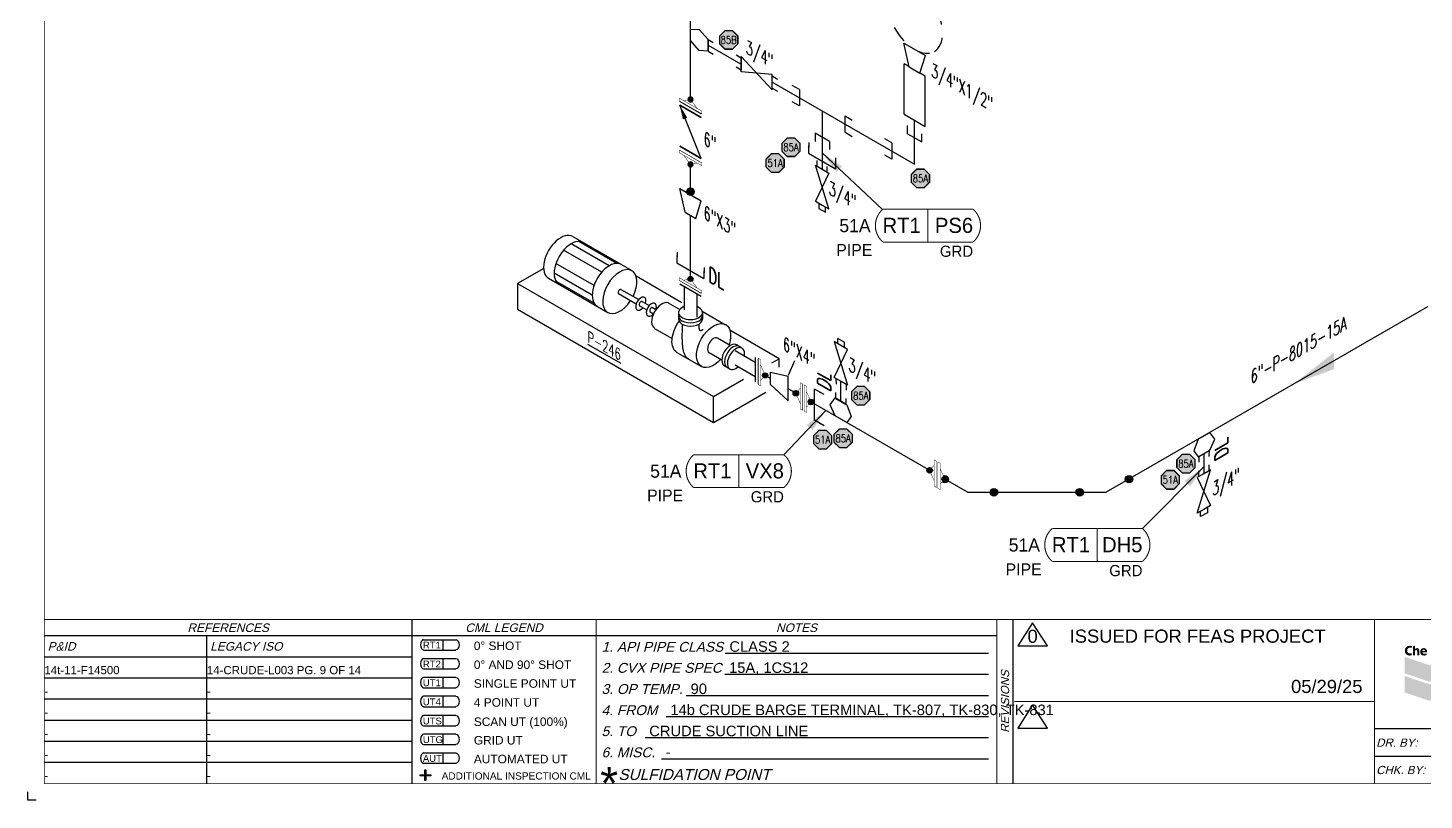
# Model space of a CAD drawing. Header units: inches. Extents: x 0.1 to 17.4, y 0.1 to 11.4.
# Drawn here: x 0.12 to 10.75, y 0.12 to 6 of the extents above; entities that cross this region are included whole.
import ezdxf
from ezdxf.enums import TextEntityAlignment as Align

# ---------------------------------------------------------------- set-up
doc = ezdxf.new("R2010")
doc.units = ezdxf.units.IN
doc.header["$MEASUREMENT"] = 0
doc.linetypes.add('HIDDEN2', pattern=[0.1875, 0.125, -0.0625])
for name, color, linetype in [('3', 1, 'Continuous'), ('BORDER', 3, 'Continuous'), ('BORDERTEXT', 7, 'Continuous'), ('COMP', 1, 'Continuous'), ('DL', 20, 'Continuous'), ('EQUIP', 131, 'Continuous'), ('EQUIP-ANNO', 150, 'Continuous'), ('FITTINGS', 4, 'Continuous'), ('FLOW', 1, 'Continuous'), ('LOGO', 8, 'Continuous'), ('PART_PCML', 7, 'Continuous'), ('PART_SelectedCML_RT', 132, 'Continuous'), ('PART_SelectedCML_UT', 132, 'Continuous'), ('PIPE-ANNO', 150, 'HIDDEN2'), ('TEXT', 7, 'Continuous'), ('UNAS.PIPE', 251, 'Continuous'), ('WELD POINTS', 41, 'Continuous'), ('Welds', 7, 'Continuous')]:
    doc.layers.add(name, color=color, linetype=linetype)
doc.layers.add('PIPE', color=7, linetype='Continuous', lineweight=30)
doc.styles.add('CMLPAS', font='')
doc.styles.add('FEASStandard', font='arial.ttf')
doc.styles.add('ISO30', font='simplex.shx', dxfattribs={"width": 0.85, "oblique": 30, "height": 0.075})
doc.styles.add('ISO330', font='romand.shx', dxfattribs={"width": 0.85, "height": 0.05})
doc.styles.add('PART_Standard', font='romans', dxfattribs={"width": 0.8, "height": 0.09})
doc.styles.add('Richmond', font='arial.ttf')
doc.styles.add('SIMPLEX', font='ROMANS')
doc.styles.get("Standard").update_dxf_attribs({"font": 'arial.ttf'})
doc.styles.get('CMLPAS').set_extended_font_data('Cordia New')
doc.dimstyles.new('Richmond', dxfattribs={"dimtxt": 0.18, "dimasz": 0.18, "dimexe": 0.18, "dimexo": 0.0625, "dimgap": 0.09, "dimtad": 0, "dimtih": 1, "dimtoh": 1, "dimdec": 4, "dimzin": 0, "dimdsep": 46, "dimtxsty": 'Richmond', "dimcen": 0.09, "dimadec": 0, "dimazin": 0, "dimtfac": 1, "dimtdec": 4, "dimtofl": 0, "dimtmove": 0, "dimatfit": 3, "dimfxl": 1, "dimtolj": 1, "dimtzin": 0, "dimarcsym": 0})
doc.dimstyles.get("Standard").update_dxf_attribs({"dimtxt": 0.18, "dimasz": 0.18, "dimexe": 0.18, "dimexo": 0.0625, "dimgap": 0.09, "dimtad": 0, "dimtih": 1, "dimtoh": 1, "dimdec": 4, "dimzin": 0, "dimdsep": 46, "dimtxsty": 'Standard', "dimcen": 0.09, "dimadec": 0, "dimazin": 0, "dimtfac": 1, "dimtdec": 4, "dimtofl": 0, "dimtmove": 0, "dimatfit": 3, "dimfxl": 1, "dimtolj": 1, "dimtzin": 0, "dimarcsym": 0})

# ---------------------------------------------------------------- blocks, each defined once
blk = doc.blocks.new('Border')
h = blk.add_hatch(color=256)
h.dxf.hatch_style = 1
h.paths.add_polyline_path([(3.147, 0.317), (3.11, 0.317), (3.11, 0.31), (3.147, 0.31), (3.147, 0.273), (3.154, 0.273), (3.154, 0.31), (3.191, 0.31), (3.191, 0.317), (3.154, 0.317), (3.154, 0.354), (3.147, 0.354)])
at = {"layer": 'LOGO', "lineweight": 0}
h = blk.add_hatch(color=164, dxfattribs=at)
edge = h.paths.add_edge_path()
edge.add_spline(control_points=[(10.659, 1.229), (10.656, 1.227), (10.65, 1.225), (10.642, 1.225), (10.618, 1.225), (10.605, 1.242), (10.605, 1.262), (10.605, 1.287), (10.622, 1.3), (10.643, 1.3), (10.652, 1.3), (10.656, 1.298), (10.659, 1.297), (10.659, 1.297), (10.656, 1.282), (10.656, 1.282), (10.653, 1.284), (10.65, 1.285), (10.644, 1.285), (10.634, 1.285), (10.623, 1.279), (10.623, 1.263), (10.623, 1.248), (10.632, 1.241), (10.644, 1.241), (10.649, 1.241), (10.652, 1.241), (10.656, 1.243), (10.656, 1.243), (10.659, 1.229), (10.659, 1.229)], knot_values=[0, 0, 0, 0, 1, 1, 1, 2, 2, 2, 3, 3, 3, 4, 4, 4, 5, 5, 5, 6, 6, 6, 7, 7, 7, 8, 8, 8, 9, 9, 9, 10, 10, 10, 10], degree=3, periodic=0)
h = blk.add_hatch(color=164, dxfattribs=at)
edge = h.paths.add_edge_path()
edge.add_spline(control_points=[(10.698, 1.282), (10.692, 1.282), (10.685, 1.279), (10.682, 1.274), (10.682, 1.274), (10.682, 1.274), (10.682, 1.274), (10.682, 1.274), (10.682, 1.3), (10.682, 1.3), (10.682, 1.3), (10.666, 1.294), (10.666, 1.294), (10.666, 1.294), (10.666, 1.228), (10.666, 1.228), (10.666, 1.228), (10.682, 1.228), (10.682, 1.228), (10.682, 1.228), (10.682, 1.259), (10.682, 1.259), (10.682, 1.263), (10.685, 1.268), (10.691, 1.268), (10.697, 1.268), (10.699, 1.263), (10.699, 1.256), (10.699, 1.256), (10.699, 1.228), (10.699, 1.228), (10.699, 1.228), (10.715, 1.228), (10.715, 1.228), (10.715, 1.228), (10.715, 1.259), (10.715, 1.259), (10.715, 1.275), (10.708, 1.282), (10.698, 1.282)], knot_values=[0, 0, 0, 0, 1, 1, 1, 2, 2, 2, 3, 3, 3, 4, 4, 4, 5, 5, 5, 6, 6, 6, 7, 7, 7, 8, 8, 8, 9, 9, 9, 10, 10, 10, 11, 11, 11, 12, 12, 12, 13, 13, 13, 13], degree=3, periodic=0)
h = blk.add_hatch(color=164, dxfattribs=at)
edge = h.paths.add_edge_path(flags=16)
edge.add_spline(control_points=[(10.758, 1.26), (10.758, 1.264), (10.756, 1.271), (10.749, 1.271), (10.742, 1.271), (10.739, 1.265), (10.739, 1.26), (10.739, 1.26), (10.758, 1.26), (10.758, 1.26)], knot_values=[0, 0, 0, 0, 1, 1, 1, 2, 2, 2, 3, 3, 3, 3], degree=3, periodic=0)
edge = h.paths.add_edge_path()
edge.add_spline(control_points=[(10.739, 1.249), (10.74, 1.242), (10.745, 1.238), (10.754, 1.238), (10.759, 1.238), (10.765, 1.24), (10.769, 1.242), (10.769, 1.242), (10.771, 1.23), (10.771, 1.23), (10.765, 1.227), (10.758, 1.225), (10.751, 1.225), (10.732, 1.225), (10.722, 1.237), (10.722, 1.254), (10.722, 1.271), (10.733, 1.282), (10.75, 1.282), (10.767, 1.282), (10.774, 1.27), (10.774, 1.254), (10.774, 1.253), (10.774, 1.25), (10.774, 1.249), (10.774, 1.249), (10.739, 1.249), (10.739, 1.249)], knot_values=[0, 0, 0, 0, 1, 1, 1, 2, 2, 2, 3, 3, 3, 4, 4, 4, 5, 5, 5, 6, 6, 6, 7, 7, 7, 8, 8, 8, 9, 9, 9, 9], degree=3, periodic=0)
h = blk.add_hatch(color=150, dxfattribs=at)
h.set_gradient(color1=(0, 127, 255), color2=(0, 59, 117), rotation=45, one_color=1, tint=0.23, name='HEMISPHERICAL')
h.paths.add_polyline_path([(10.605, 1.089), (10.605, 1.214), (10.793, 1.151)])
h = blk.add_hatch(color=142, dxfattribs=at)
h.set_gradient(color1=(0, 153, 204), color2=(0, 57, 77), rotation=75, one_color=1, tint=0.15, name='INVCYLINDER')
h.paths.add_polyline_path([(10.98, 1.214), (10.793, 1.151), (10.605, 1.089), (10.793, 1.026), (10.98, 1.089)])
h = blk.add_hatch(color=242, dxfattribs=at)
h.set_gradient(color1=(204, 0, 51), color2=(102, 0, 26), rotation=45, one_color=1, tint=0.2, name='HEMISPHERICAL')
h.paths.add_polyline_path([(10.605, 0.944), (10.605, 1.069), (10.793, 1.006)])
h = blk.add_hatch(color=1, dxfattribs=at)
h.set_gradient(color1=(255, 0, 0), color2=(87, 0, 0), rotation=75, one_color=1, tint=0.17, name='INVCYLINDER')
h.paths.add_polyline_path([(10.98, 1.069), (10.793, 1.006), (10.605, 0.944), (10.793, 0.881), (10.98, 0.944)])
blk.add_line((5.432, 1.244), (7.435, 1.244))
for points in [[(5.43, 1.083), (7.435, 1.083)], [(5.136, 0.922), (7.435, 0.922)], [(4.982, 0.762), (7.435, 0.762)], [(4.822, 0.601), (7.435, 0.601)], [(4.947, 0.44), (7.435, 0.44)], [(3.147, 0.317), (3.147, 0.354), (3.154, 0.354), (3.154, 0.317)], [(3.147, 0.31), (3.11, 0.31), (3.11, 0.317), (3.147, 0.317)], [(3.154, 0.31), (3.154, 0.273), (3.147, 0.273), (3.147, 0.31)], [(3.154, 0.317), (3.191, 0.317), (3.191, 0.31), (3.154, 0.31)]]:
    blk.add_lwpolyline(points)
at = {"layer": 'BORDER'}
for p, q in [((7.625, 0.25), (7.625, 1.5)), ((7.5, 1.375), (0.25, 1.375)), ((1.487, 0.25), (1.487, 1.375)), ((1.487, 1.214), (0.25, 1.214)), ((3.048, 1.214), (1.487, 1.214)), ((1.487, 1.054), (0.25, 1.054)), ((3.048, 1.054), (1.487, 1.054)), ((1.487, 0.893), (0.25, 0.893)), ((3.048, 0.893), (1.487, 0.893)), ((1.487, 0.732), (0.25, 0.732)), ((3.048, 0.732), (1.487, 0.732)), ((12.25, 0.667), (10.375, 0.667)), ((1.487, 0.571), (0.25, 0.571)), ((3.048, 0.571), (1.487, 0.571)), ((12.25, 0.458), (10.375, 0.458)), ((1.487, 0.411), (0.25, 0.411)), ((3.048, 0.411), (1.487, 0.411))]:
    blk.add_line(p, q, dxfattribs=at)
at = {"layer": 'BORDER', "const_width": 0.005}
blk.add_lwpolyline([(0.25, 0.25), (17.25, 0.25), (17.25, 11.25), (0.25, 11.25)], close=True, dxfattribs=at)
at = {"layer": 'BORDER', "const_width": 0.00833}
for points in [[(17.25, 1.5), (0.25, 1.5)], [(3.048, 0.25), (3.048, 1.5)], [(4.45, 0.25), (4.45, 1.5)], [(7.5, 0.25), (7.5, 1.5)], [(10.375, 0.25), (10.375, 1.5)], [(7.634, 0.875), (10.375, 0.875)]]:
    blk.add_lwpolyline(points, dxfattribs=at)
at = {"layer": 'BORDERTEXT', "color": 7, "linetype": 'Continuous'}
for p, q in [((3.137, 1.346), (3.383, 1.346)), ((3.137, 1.267), (3.383, 1.267)), ((3.137, 1.202), (3.383, 1.202)), ((3.137, 1.123), (3.383, 1.123))]:
    blk.add_line(p, q, dxfattribs=at)
at = {"layer": 'BORDERTEXT'}
for p, q in [((3.283, 1.346), (3.283, 1.267)), ((3.283, 1.202), (3.283, 1.123)), ((3.283, 1.059), (3.283, 0.98)), ((3.283, 1.059), (3.283, 0.98)), ((3.283, 0.915), (3.283, 0.836)), ((3.283, 0.915), (3.283, 0.836)), ((3.283, 0.768), (3.283, 0.689)), ((3.283, 0.768), (3.283, 0.689)), ((3.283, 0.626), (3.283, 0.548)), ((3.283, 0.626), (3.283, 0.548)), ((3.283, 0.483), (3.283, 0.405)), ((3.283, 0.483), (3.283, 0.405))]:
    blk.add_line(p, q, dxfattribs=at)
at = {"layer": 'BORDERTEXT', "color": 7}
for p, q in [((3.383, 1.059), (3.137, 1.059)), ((3.137, 0.98), (3.383, 0.98)), ((3.383, 0.915), (3.137, 0.915)), ((3.137, 0.836), (3.383, 0.836)), ((3.383, 0.768), (3.137, 0.768)), ((3.137, 0.689), (3.383, 0.689)), ((3.383, 0.626), (3.137, 0.626)), ((3.137, 0.548), (3.383, 0.548)), ((3.383, 0.483), (3.137, 0.483)), ((3.137, 0.405), (3.383, 0.405))]:
    blk.add_line(p, q, dxfattribs=at)
at = {"layer": 'BORDERTEXT'}
for centre in [(3.137, 1.307), (3.137, 1.163), (3.137, 1.02), (3.137, 0.876), (3.137, 0.729), (3.137, 0.587), (3.137, 0.444)]:
    blk.add_ellipse(centre, major_axis=(0, -0.0394), ratio=0.624439, start_param=3.141593, end_param=6.283185, dxfattribs=at)
at = {"layer": 'BORDERTEXT', "extrusion": (0, 0, -1)}
for centre in [(3.383, 1.307), (3.383, 1.163), (3.383, 1.02), (3.383, 0.876), (3.383, 0.729), (3.383, 0.587), (3.383, 0.444)]:
    blk.add_ellipse(centre, major_axis=(0, -0.0394), ratio=0.624439, start_param=3.141593, end_param=6.283185, dxfattribs=at)
at = {"layer": 'BORDERTEXT', "style": 'FEASStandard', "oblique": 15}
for s, p in [('REFERENCES', (1.649, 1.437)), ('CML LEGEND', (3.749, 1.437)), ('NOTES', (5.975, 1.437))]:
    blk.add_text(s, height=0.065, dxfattribs=at).set_placement(p, align=Align.MIDDLE)
for s, height, p in [('P&ID', 0.065, (0.275, 1.295)), ('LEGACY ISO', 0.065, (1.512, 1.295)), ('DR. BY:', 0.0625, (10.387, 0.562)), ('CHK. BY:', 0.0625, (10.387, 0.354))]:
    blk.add_text(s, height=height, dxfattribs=at).set_placement(p, align=Align.MIDDLE_LEFT)
at = {"layer": 'BORDERTEXT', "style": 'FEASStandard'}
for s, height, p in [('RT1', 0.0518, (3.131, 1.279)), ('0%%D SHOT', 0.0648, (3.519, 1.267)), ('RT2', 0.0518, (3.131, 1.135)), ('0%%D AND 90%%D SHOT', 0.0648, (3.519, 1.123)), ('UT1', 0.0518, (3.131, 0.992)), ('SINGLE POINT UT', 0.0648, (3.519, 0.98)), ('UT4', 0.0518, (3.131, 0.847)), ('4 POINT UT', 0.0648, (3.519, 0.836)), ('UTS', 0.0518, (3.131, 0.701)), ('SCAN UT (100%%%)', 0.0648, (3.519, 0.689)), ('UTG', 0.0518, (3.131, 0.559)), ('GRID UT', 0.0648, (3.519, 0.548)), ('AUT', 0.0518, (3.131, 0.416)), ('AUTOMATED UT', 0.0648, (3.519, 0.405)), ('ADDITIONAL INSPECTION CML', 0.055, (3.274, 0.281))]:
    blk.add_text(s, height=height, dxfattribs=at).set_placement(p)
at = {"layer": 'BORDERTEXT', "style": 'FEASStandard', "oblique": 15}
for s, height, p in [('1. API PIPE CLASS', 0.075, (4.491, 1.254)), ('2. CVX PIPE SPEC', 0.075, (4.491, 1.094)), ('3. OP TEMP.', 0.075, (4.491, 0.933)), ('4. FROM ', 0.075, (4.491, 0.772)), ('5. TO ', 0.075, (4.491, 0.612)), ('6. MISC. ', 0.075, (4.491, 0.451)), ('SULFIDATION POINT', 0.08333, (4.619, 0.278))]:
    blk.add_text(s, height=height, dxfattribs=at).set_placement(p)
blk.add_text('REVISIONS', height=0.0625, rotation=90, dxfattribs=at).set_placement((7.562, 0.875), align=Align.MIDDLE)
at = {"layer": 'BORDERTEXT', "insert": (4.481, 0.378), "char_height": 0.25, "attachment_point": 1, "style": 'FEASStandard'}
blk.add_mtext('*', dxfattribs=at)
blk = doc.blocks.new('BORDER TEXT')
at = {"layer": 'BORDERTEXT'}
for tag, p, height, style in [('API_PIPE_CLASS', (5.464, 1.254), 0.08, 'Richmond'), ('MATERIAL1', (12.263, 1.211), 0.08, 'Richmond'), ('CVX_PIPE_SPEC', (5.462, 1.093), 0.08, 'Richmond'), ('P&ID_#1', (0.25, 1.083), 0.0625, 'FEASStandard'), ('LINE_#1', (1.487, 1.083), 0.0625, 'FEASStandard'), ('MATERIAL2', (12.263, 1.04), 0.08, 'Richmond'), ('P&ID_#2', (0.25, 0.922), 0.0625, 'FEASStandard'), ('LINE_#2', (1.487, 0.922), 0.0625, 'FEASStandard'), ('OP_TEMP', (5.169, 0.932), 0.08, 'Richmond'), ('FROM', (5.015, 0.772), 0.08, 'Richmond'), ('MATERIAL3', (12.263, 0.868), 0.08, 'Richmond'), ('P&ID_#3', (0.25, 0.762), 0.0625, 'FEASStandard'), ('LINE_#3', (1.487, 0.762), 0.0625, 'FEASStandard'), ('MATERIAL4', (12.263, 0.696), 0.08, 'Richmond'), ('P&ID_#4', (0.25, 0.601), 0.0625, 'FEASStandard'), ('LINE_#4', (1.487, 0.601), 0.0625, 'FEASStandard'), ('TO', (4.854, 0.611), 0.08, 'Richmond'), ('MISC', (4.979, 0.451), 0.08, 'Richmond'), ('MATERIAL5', (12.263, 0.525), 0.08, 'Richmond'), ('P&ID_#5', (0.25, 0.44), 0.0625, 'FEASStandard'), ('LINE_#5', (1.487, 0.44), 0.0625, 'FEASStandard'), ('INSULATION', (12.928, 0.414), 0.0625, 'FEASStandard'), ('P&ID_#6', (0.25, 0.28), 0.0625, 'FEASStandard'), ('LINE_#6', (1.487, 0.28), 0.0625, 'FEASStandard'), ('PWHT', (12.928, 0.281), 0.0625, 'FEASStandard')]:
    blk.add_attdef(tag, p, '', height=height, dxfattribs=dict(at, style=style))
at = {"layer": 'BORDERTEXT', "style": 'FEASStandard'}
for tag, p in [('DR.BY', (11.075, 0.562)), ('DR.BY_DATE', (11.95, 0.562)), ('CHK_BY', (11.075, 0.354)), ('CHK._BY_DATE', (11.95, 0.354))]:
    blk.add_attdef(tag, text='', height=0.1, dxfattribs=at).set_placement(p, align=Align.MIDDLE_CENTER)
at = {"layer": 'BORDERTEXT', "style": 'PART_Standard', "width": 0.8}
for tag, p in [('PLANT_NUMBER', (13.938, 0.384)), ('SYSTEM_NUMBER', (14.812, 0.384)), ('CIRCUIT_NUMBER', (15.688, 0.384)), ('SHEET_NUMBER', (16.5, 0.384)), ('REVISION', (17.062, 0.384))]:
    blk.add_attdef(tag, text='', height=0.15, dxfattribs=at).set_placement(p, align=Align.MIDDLE_CENTER)
blk = doc.blocks.new('1_ARROW_FLOW_30')
at = {"color": 0, "linetype": 'ByBlock'}
blk.add_solid([(-0.15, -0.15), (0.15, 0.087), (-0.15, -0.023)], dxfattribs=at)
blk = doc.blocks.new('1_Text_30')
at = {"layer": 'TEXT', "style": 'PART_Standard', "oblique": 30, "width": 0.8}
blk.add_attdef('TEXT', (0, 0), '', height=0.09, rotation=30, dxfattribs=at)
blk = doc.blocks.new('O-let 1')
at = {"layer": 'FITTINGS', "linetype": 'ByBlock'}
for p, q in [((-0.044, -0.025), (0.044, 0.025)), ((0.083, -0.026), (0.044, 0.025)), ((-0.044, -0.025), (-0.077, -0.115)), ((0.044, -0.11), (0.083, -0.026)), ((-0.077, -0.115), (-0.043, -0.16)), ((-0.043, -0.16), (0.044, -0.11))]:
    blk.add_line(p, q, dxfattribs=at)
blk = doc.blocks.new('Bleeder Valve 1')
at = {"layer": 'FITTINGS', "linetype": 'ByBlock'}
for p, q in [((-0.051, -0.302), (0.051, 0.03)), ((0.051, 0.03), (-0.051, -0.03)), ((-0.051, -0.03), (0.051, -0.243)), ((0, -0.273), (-0.051, -0.302)), ((-0.025, -0.327), (-0.025, -0.287)), ((0.026, -0.298), (-0.025, -0.327)), ((0.051, -0.243), (0, -0.273)), ((0.026, -0.258), (0.026, -0.298))]:
    blk.add_line(p, q, dxfattribs=at)
blk = doc.blocks.new('Bleeder 1')
at = {"layer": 'PIPE', "linetype": 'Continuous'}
blk.add_line((0, -0.135), (0, -0.288), dxfattribs=at)
for name, p in [('O-let 1', (0, 0)), ('Bleeder Valve 1', (0, -0.288))]:
    blk.add_blockref(name, p)
blk = doc.blocks.new('2_SOCKET_SINGLE_30')
at = {"color": 0, "linetype": 'ByBlock', "lineweight": -2}
for p, q in [((0, 0.063), (0.054, 0.094)), ((0, 0.063), (0, -0.063)), ((0, -0.063), (0.054, -0.031))]:
    blk.add_line(p, q, dxfattribs=at)
blk = doc.blocks.new('DL_Vert_330')
at = {"layer": 'DL', "style": 'ISO30', "oblique": 330, "width": 0.85}
blk.add_text('DL', height=0.1, rotation=90, dxfattribs=at).set_placement((0, 0))
blk = doc.blocks.new('2_WELD_SINGLE_00')
at = {"linetype": 'ByBlock', "lineweight": -2}
h = blk.add_hatch(color=0, dxfattribs=at)
edge = h.paths.add_edge_path()
edge.add_arc((0, 0), 0.0286, 0, 360)
at = {"color": 0, "linetype": 'ByBlock', "lineweight": -2}
blk.add_circle((0, 0), 0.0286, dxfattribs=at)
blk = doc.blocks.new('*U84')
at = {"layer": 'WELD POINTS'}
for p, rotation in [((0.174, 0.1), 210), ((-0.201, 0), 269.9999999999998)]:
    blk.add_blockref('2_WELD_SINGLE_00', p, dxfattribs=dict(at, rotation=rotation))
blk = doc.blocks.new('*U83')
at = {"layer": 'WELD POINTS'}
for p, rotation in [((-0.174, 0.1), 239.9999999999996), ((0.201, 0), 180.0000000000004)]:
    blk.add_blockref('2_WELD_SINGLE_00', p, dxfattribs=dict(at, rotation=rotation))
blk = doc.blocks.new('O-let 4')
at = {"layer": 'FITTINGS', "linetype": 'ByBlock'}
for p, q in [((-0.101, 0.042), (-0.034, 0.038)), ((-0.101, -0.046), (-0.101, 0.042)), ((-0.034, 0.038), (0.034, -0.038)), ((-0.034, -0.121), (-0.101, -0.046)), ((0.034, -0.038), (0.034, -0.125)), ((0.034, -0.125), (-0.034, -0.121))]:
    blk.add_line(p, q, dxfattribs=at)
blk = doc.blocks.new('*U85')
blk.add_wipeout([(-0.051, -0.107), (0.051, -0.166), (0, 0), (0.051, 0.107), (-0.051, 0.166), (0, 0)]).dxf.layer = 'FITTINGS'
at = {"layer": 'FITTINGS'}
blk.add_lwpolyline([(-0.051, -0.107), (0.051, 0.107), (-0.051, 0.166), (0.051, -0.166)], close=True, dxfattribs=at)
at = {"layer": 'FITTINGS', "xscale": 0.7320126629850954, "yscale": 0.7320126629850954, "zscale": 0.7320126629850954}
for p, rotation in [((0, 0.136), 59.99999999999999), ((0, -0.136), 239.9999999999999)]:
    blk.add_blockref('2_SOCKET_SINGLE_30', p, dxfattribs=dict(at, rotation=rotation))
blk = doc.blocks.new('2_TEE_SOCKET_30')
at = {"color": 0, "linetype": 'ByBlock', "lineweight": -2}
for p, q in [((0.054, 0.232), (-0.054, 0.17)), ((-0.054, 0.17), (-0.054, 0.232)), ((0.054, 0.232), (0.054, 0.295)), ((0.174, 0.163), (0.228, 0.194)), ((0.174, 0.163), (0.174, 0.038)), ((0.174, 0.038), (0.228, 0.069)), ((-0.054, -0.232), (0.054, -0.17)), ((0.054, -0.17), (0.054, -0.232)), ((-0.054, -0.232), (-0.054, -0.295))]:
    blk.add_line(p, q, dxfattribs=at)
blk = doc.blocks.new('2_ELBOW_SOCKET_330')
at = {"color": 0, "linetype": 'ByBlock', "lineweight": -2}
for p, q in [((0.174, -0.163), (0.174, -0.038)), ((0.174, -0.038), (0.228, -0.069)), ((0.054, -0.232), (-0.054, -0.17)), ((-0.054, -0.17), (-0.054, -0.232)), ((0.174, -0.163), (0.228, -0.194)), ((0.054, -0.232), (0.054, -0.295))]:
    blk.add_line(p, q, dxfattribs=at)
blk = doc.blocks.new('1_Text_330')
at = {"layer": 'TEXT', "style": 'PART_Standard', "oblique": 330, "width": 0.8}
blk.add_attdef('3/4"', (0, 0), '', height=0.09, rotation=330, dxfattribs=at)
blk = doc.blocks.new('Pmp-12b')
for p, q in [((-0.896, 0.579), (-0.446, 0.32)), ((-0.56, 0.374), (-0.85, 0.542)), ((-0.676, 0.307), (-0.966, 0.475)), ((-0.618, 0.357), (-0.908, 0.524)), ((-0.734, 0.207), (-1.024, 0.374)), ((-1.08, 0.261), (-0.63, 0.001)), ((-0.748, 0.132), (-1.038, 0.299)), ((-0.734, 0.072), (-1.024, 0.24)), ((-0.547, 0.145), (-0.413, 0.067)), ((-0.529, 0.176), (-0.394, 0.099)), ((-0.387, 0.052), (-0.333, 0.021)), ((-0.369, 0.084), (-0.314, 0.053)), ((-0.307, 0.006), (-0.281, -0.009)), ((-0.289, 0.038), (-0.263, 0.023)), ((-0.169, 0.074), (-0.082, 0.024)), ((-0.092, 0), (-0.092, -0.05)), ((0.09, 0.01), (0.267, -0.092)), ((0.092, 0), (0.092, -0.05)), ((-0.064, -0.088), (-0.064, -0.15)), ((0.064, -0.088), (0.064, -0.119)), ((-0.273, -0.12), (-0.14, -0.197)), ((0.302, -0.25), (0.206, -0.195)), ((-0.103, -0.303), (0.084, -0.41)), ((0.239, -0.363), (0.143, -0.307)), ((0.392, -0.27), (0.349, -0.245)), ((0.3, -0.43), (0.257, -0.405))]:
    blk.add_line(p, q)
at = {"flags": 128}
for points in [[(-0.064, -0.15), (-0.065, -0.158), (-0.065, -0.165), (-0.065, -0.171), (-0.065, -0.177), (-0.065, -0.183), (-0.065, -0.188), (-0.065, -0.192), (-0.065, -0.196), (-0.065, -0.2), (-0.064, -0.204), (-0.064, -0.207), (-0.064, -0.21), (-0.064, -0.212), (-0.064, -0.215), (-0.064, -0.218), (-0.064, -0.22), (-0.064, -0.222), (-0.064, -0.224), (-0.064, -0.226), (-0.064, -0.229), (-0.064, -0.231), (-0.064, -0.233), (-0.063, -0.235), (-0.063, -0.237), (-0.063, -0.24), (-0.063, -0.242), (-0.063, -0.245), (-0.062, -0.248), (-0.062, -0.25), (-0.062, -0.253), (-0.061, -0.256), (-0.061, -0.26), (-0.061, -0.263), (-0.06, -0.266), (-0.06, -0.27), (-0.059, -0.274), (-0.058, -0.278), (-0.058, -0.281), (-0.057, -0.285), (-0.056, -0.29), (-0.055, -0.294), (-0.054, -0.298), (-0.052, -0.302), (-0.051, -0.307), (-0.049, -0.312), (-0.046, -0.317), (-0.043, -0.323), (-0.04, -0.329)], [(0.064, -0.119), (0.065, -0.122), (0.065, -0.125), (0.065, -0.127), (0.066, -0.129), (0.067, -0.131), (0.068, -0.132), (0.069, -0.133), (0.07, -0.134), (0.071, -0.134), (0.072, -0.135), (0.073, -0.135), (0.074, -0.136), (0.076, -0.136), (0.077, -0.136), (0.078, -0.136), (0.08, -0.136), (0.081, -0.136), (0.083, -0.135), (0.084, -0.135), (0.086, -0.134), (0.088, -0.133), (0.091, -0.131), (0.093, -0.129), (0.095, -0.127)]]:
    blk.add_lwpolyline(points, dxfattribs=at)
for centre, major_axis, start_param, end_param in [((-0.988, 0.42), (0.092, 0.159), 0, 3.141593), ((-0.908, 0.374), (0.092, 0.159), 0, 3.141593), ((-0.618, 0.207), (0.092, 0.159), 0, 3.141593), ((-0.538, 0.16), (0.092, 0.159), 4.812556, 10.895407), ((-0.538, 0.16), (0.0092, 0.0159), 0, 3.141593), ((-0.378, 0.068), (0.0276, 0.0477), 5.052226, 10.655737), ((-0.378, 0.068), (0.0092, 0.0159), 0, 3.141593), ((-0.298, 0.022), (0.0276, 0.0477), 5.052226, 10.632643), ((-0.298, 0.022), (0.0092, 0.0159), 0, 3.141593), ((-0.218, -0.024), (0.0551, 0.0955), 0.107078, 3.141593), ((0, 0), (-0.0921, 0), 4.98728, 10.720684), ((0, -0.025), (-0.0921, 0), 6.282049, 9.424778), ((0, -0.05), (-0.0921, 0), 6.282049, 9.424778), ((0.175, -0.251), (0.0322, 0.0559), 6.283185, 9.424778), ((0.303, -0.325), (0.0461, 0.0798), 6.283185, 9.424778), ((0.325, -0.337), (0.0461, 0.0798), 6.283185, 9.424778), ((0.346, -0.35), (0.0461, 0.0798), 4.987129, 10.720834), ((0.076, -0.194), (0.092, 0.159), 9.066188, 9.424778)]:
    blk.add_ellipse(centre, major_axis=major_axis, ratio=0.57735, start_param=start_param, end_param=end_param)
at = {"extrusion": (0, 0, -1)}
for centre, start_param, end_param in [((-0.011, -0.144), 0, 1.726277), ((0.176, -0.251), 5.07104, 10.637012)]:
    blk.add_ellipse(centre, major_axis=(-0.092, -0.159), ratio=0.57735, start_param=start_param, end_param=end_param, dxfattribs=at)
for p in [(0, 0), (0, 0), (0.346, -0.35)]:
    blk.add_point(p)
blk = doc.blocks.new('AM9A04')
at = {"linetype": 'Continuous', "const_width": 0.01}
blk.add_lwpolyline([(0, -0.289), (0, 0.289), (-0.05, 0.318), (-0.05, -0.26)], close=True, dxfattribs=at)
at = {"const_width": 0.01}
blk.add_lwpolyline([(-0.05, -0.144), (-0.15, 0.087), (-0.05, 0.202)], dxfattribs=at)
blk = doc.blocks.new('2_REDUCER_THREAD_CONCENTRIC_30')
at = {"color": 0, "linetype": 'ByBlock', "lineweight": -2}
blk.add_wipeout([(0.068, 0.086), (-0.068, 0.055), (-0.068, -0.133), (0.068, -0.008)], dxfattribs=at)
for p, q in [((0.068, 0.086), (-0.068, 0.055)), ((-0.068, -0.133), (-0.068, 0.055)), ((0.068, -0.008), (0.068, 0.086)), ((0.068, -0.008), (-0.068, -0.133))]:
    blk.add_line(p, q, dxfattribs=at)
blk = doc.blocks.new('A09')
at = {"layer": 'Welds'}
h = blk.add_hatch(color=256, dxfattribs=at)
h.dxf.hatch_style = 1
h.paths.add_polyline_path([(-0.03, 0, 1), (0.03, 0, 1)])
blk.add_circle((0, 0), 0.03, dxfattribs=at)
blk = doc.blocks.new('*U88')
blk.add_wipeout([(-0.023, 0.113), (-0.023, 0.073), (-0.058, 0.033), (-0.023, -0.047), (-0.023, -0.087), (0.022, -0.113), (0.022, -0.073), (0.057, -0.033), (0.022, 0.047), (0.022, 0.087)])
at = {"linetype": 'Continuous', "const_width": 0.003}
blk.add_lwpolyline([(0.005, -0.103), (0.022, -0.113), (0.022, 0.087), (0.005, 0.097)], close=True, dxfattribs=at)
at = {"const_width": 0.003}
blk.add_lwpolyline([(0.022, 0.047), (0.057, -0.033), (0.022, -0.073)], dxfattribs=at)
at = {"xscale": 0.3466300616258731, "yscale": 0.3466300616258731, "zscale": 0.3466300616258731}
blk.add_blockref('AM9A04', (-0.006, 0.003), dxfattribs=at)
at = {"layer": 'Welds', "xscale": 0.7, "yscale": 0.7, "zscale": 0.7}
for p in [(-0.058, 0.033), (0.057, -0.033)]:
    blk.add_blockref('A09', p, dxfattribs=at)
blk = doc.blocks.new('O-let 2')
at = {"layer": 'FITTINGS', "linetype": 'ByBlock'}
for p, q in [((11.097, 20.379), (11.136, 20.431)), ((11.224, 20.38), (11.136, 20.431)), ((11.136, 20.295), (11.097, 20.379)), ((11.224, 20.38), (11.257, 20.291)), ((11.223, 20.245), (11.136, 20.295)), ((11.257, 20.291), (11.223, 20.245))]:
    blk.add_line(p, q, dxfattribs=at)
blk = doc.blocks.new('Bleeder Valve 4')
at = {"layer": 'FITTINGS', "linetype": 'ByBlock'}
for p, q in [((0.026, 0.298), (-0.025, 0.327)), ((-0.025, 0.327), (-0.025, 0.287)), ((0, 0.273), (-0.051, 0.302)), ((-0.051, 0.302), (0.051, -0.03)), ((-0.051, 0.03), (0.051, 0.243)), ((0.051, 0.243), (0, 0.273)), ((0.026, 0.258), (0.026, 0.298)), ((0.051, -0.03), (-0.051, 0.03))]:
    blk.add_line(p, q, dxfattribs=at)
blk = doc.blocks.new('Bleeder 4')
at = {"layer": 'PIPE', "linetype": 'Continuous'}
blk.add_line((0, 0.135), (0, 0.288), dxfattribs=at)
for name, p in [('Bleeder Valve 4', (0, 0.288)), ('O-let 2', (-11.179, -20.27))]:
    blk.add_blockref(name, p)
blk = doc.blocks.new('DL_Vert_30')
at = {"layer": 'DL', "style": 'ISO30', "oblique": 30, "width": 0.85}
blk.add_text('DL', height=0.1, rotation=90, dxfattribs=at).set_placement((0, 0))
blk = doc.blocks.new('DL_330')
at = {"layer": 'DL', "style": 'ISO330', "oblique": 330, "width": 0.85}
blk.add_text('DL', height=0.1, rotation=330, dxfattribs=at).set_placement((0, 0))
blk = doc.blocks.new('*U50')
blk.add_wipeout([(0.052, -0.03), (0.017, -0.07), (0.017, -0.11), (0, -0.1), (0, 0.1), (0.017, 0.09), (0.017, 0.05)]).dxf.layer = 'COMP'
at = {"layer": '3', "xscale": 0.65, "yscale": 0.65, "zscale": 0.65}
blk.add_blockref('A09', (0.052, -0.03), dxfattribs=at)
at = {"layer": 'COMP', "xscale": 0.3466300616258731, "yscale": 0.3466300616258731, "zscale": 0.3466300616258731, "rotation": 180}
blk.add_blockref('AM9A04', (0, 0), dxfattribs=at)
blk = doc.blocks.new('3_VALVE_FLANGE_CHECK_30')
at = {"color": 0, "linetype": 'ByBlock', "lineweight": -2}
blk.add_wipeout([(0.162, 0.188), (-0.162, 0), (-0.162, -0.188), (0.162, 0)], dxfattribs=at)
for p, q in [((-0.135, -0.172), (0.135, 0.172)), ((0.135, -0.016), (0.135, 0.172)), ((0.135, 0.172), (0.135, -0.016)), ((0.162, 0.188), (0.162, 0)), ((-0.162, 0), (-0.162, -0.188)), ((-0.135, -0.172), (-0.135, 0.016)), ((-0.135, 0.016), (-0.135, -0.172))]:
    blk.add_line(p, q, dxfattribs=at)
blk.add_solid([(0.054, 0.098), (0.135, 0.172), (0.082, 0.076)], dxfattribs=at)
blk = doc.blocks.new('2_INSTRUMENT_THREAD_30')
at = {"color": 0, "linetype": 'ByBlock', "lineweight": -2}
blk.add_wipeout([(-0.168, -0.004), (0.164, 0.188), (0.164, 0.001), (-0.168, -0.191)], dxfattribs=at)
for p, q in [((-0.168, -0.004), (0.164, 0.188)), ((0.164, 0.001), (0.164, 0.188)), ((-0.168, -0.191), (0.164, 0.001)), ((-0.168, -0.004), (-0.168, -0.191))]:
    blk.add_line(p, q, dxfattribs=at)
blk = doc.blocks.new('1_ID-BUBBLE_INSTRUMENT_330')
at = {"color": 0, "linetype": 'ByBlock', "lineweight": -2, "extrusion": (0, 0, -1)}
blk.add_ellipse((0, 0), major_axis=(0.15, -0.26), ratio=0.57735, dxfattribs=at)
at = {"color": 0, "linetype": 'ByBlock', "lineweight": -2, "oblique": 330}
for tag, p in [('INST.TYPE', (0.019, 0.067)), ('NUM', (0.019, -0.094))]:
    blk.add_attdef(tag, text='', height=0.075, rotation=330, dxfattribs=at).set_placement(p, align=Align.MIDDLE_CENTER)
blk = doc.blocks.new('PART_PCML')
blk.add_hatch(color=0).paths.add_polyline_path([(-0.07, -0.029), (-0.029, -0.07), (0.029, -0.07), (0.07, -0.029), (0.07, 0.029), (0.029, 0.07), (-0.029, 0.07), (-0.07, 0.029)])
at = {"color": 7, "const_width": 0.009}
blk.add_lwpolyline([(-0.07, 0.029), (-0.029, 0.07), (0.029, 0.07), (0.07, 0.029), (0.07, -0.029), (0.029, -0.07), (-0.029, -0.07), (-0.07, -0.029), (-0.07, 0.029), (-0.029, 0.07)], dxfattribs=at)
at = {"color": 18, "true_color": 0x000000}
blk.add_lwpolyline([(-0.029, 0.07), (-0.07, 0.029), (-0.07, -0.029), (-0.029, -0.07), (0.029, -0.07), (0.07, -0.029), (0.07, 0.029), (0.029, 0.07)], close=True, dxfattribs=at)
at = {"color": 7, "true_color": 0xffffff, "style": 'SIMPLEX', "width": 0.8, "flags": 1}
for tag, p in [('CIRCUIT', (-0.094, 0.089)), ('DM', (-0.053, -0.133)), ('TYPE', (-0.075, -0.204))]:
    blk.add_attdef(tag, p, '', height=0.0586, dxfattribs=at)
at = {"color": 7, "true_color": 0xffffff, "style": 'SIMPLEX', "width": 0.8}
blk.add_attdef('DMDISP', text='', height=0.0586, dxfattribs=at).set_placement((0, 0), align=Align.MIDDLE_CENTER)
blk = doc.blocks.new('CMLPAS')
at = {"const_width": 0.008}
blk.add_lwpolyline([(0.063, 0.125, 0.454441), (0.063, -0.125), (0.75, -0.125, 0.454441), (0.75, 0.125)], format="xyb", close=True, dxfattribs=at)
blk.add_lwpolyline([(0.406, -0.125), (0.406, 0.125)], dxfattribs=at)
at = {"style": 'CMLPAS', "flags": 1}
for tag, p in [('STATE', (0.75, 0.623)), ('DL', (0.75, 0.482)), ('CIRCUIT', (0.75, 0.341)), ('SUBSINTERVAL(MONTHS)', (-0.025, -0.335)), ('OLD_ID', (0.75, -0.337)), ('OLD_NDE', (0.75, -0.478)), ('OLD_ENTY', (0.741, -0.636)), ('SIZE', (0.747, -0.761)), ('SPEC', (0.747, -0.902)), ('JUSTIFY', (0.747, -1.043)), ('COMMENTS', (0.747, -1.185)), ('OLD_ASSET', (0.75, -1.326)), ('SCHED', (0.737, -1.469)), ('NOM_THICK', (0.752, -1.61)), ('CORR_ALLOW', (0.763, -1.745)), ('TML_STATUS', (0.772, -1.878)), ('FLOW_ORDER', (0.778, -2.13))]:
    blk.add_attdef(tag, text='', height=0.1, dxfattribs=at).set_placement(p, align=Align.MIDDLE_RIGHT)
at = {"style": 'CMLPAS'}
for tag, height, p in [('CHILD', 0.25, (0.75, 0.269)), ('###', 0.115, (0.75, 0.002)), ('ACCESS', 0.085, (0.75, -0.195))]:
    blk.add_attdef(tag, text='', height=height, dxfattribs=at).set_placement(p, align=Align.MIDDLE_RIGHT)
at = {"color": 152, "style": 'CMLPAS'}
for tag, height, p in [('SPECIAL', 0.085, (0.405, 0.19)), ('DM-TYPE', 0.1, (-0.03, 0)), ('COMP', 0.09, (-0.017, -0.185))]:
    blk.add_attdef(tag, text='', height=height, dxfattribs=at).set_placement(p, align=Align.MIDDLE_RIGHT)
at = {"style": 'CMLPAS'}
blk.add_attdef('NDE', text='', height=0.115, dxfattribs=at).set_placement((0.206, 0.002), align=Align.MIDDLE_CENTER)
blk = doc.blocks.new('*U64')
at = {"color": 20, "linetype": 'ByBlock', "ltscale": 0.7}
blk.add_line((0.054, -0.15), (0.054, 0.087), dxfattribs=at)
for points in [[(0.126, 0.046), (0.054, 0.087)], [(0.126, -0.191), (0.054, -0.15)]]:
    blk.add_leader(points, dimstyle='Richmond', override={"dimasz": 0.04, "dimgap": 0.09, "dimtad": 0}, dxfattribs=at)
blk = doc.blocks.new('*U89')
at = {"color": 20, "linetype": 'ByBlock', "ltscale": 0.7}
blk.add_line((0.054, 0.15), (0.054, -0.087), dxfattribs=at)
for points in [[(0.126, 0.191), (0.054, 0.15)], [(0.126, -0.046), (0.054, -0.087)]]:
    blk.add_leader(points, dimstyle='Richmond', override={"dimasz": 0.04, "dimgap": 0.09, "dimtad": 0}, dxfattribs=at)

msp = doc.modelspace()

# ---------------------------------------------------------------- linework, layer by layer
for p, q in [((0.125, 0.125), (0.125, 0.187)), ((0.187, 0.125), (0.125, 0.125))]:
    msp.add_line(p, q)
at = {"layer": 'BORDERTEXT'}
for points in [[(7.772, 1.474), (7.659, 1.298), (7.885, 1.298)], [(7.772, 0.849), (7.659, 0.673), (7.885, 0.673)]]:
    msp.add_lwpolyline(points, close=True, dxfattribs=at)
at = {"layer": 'EQUIP'}
for p, q in [((4.051, 4.172), (3.852, 4.058)), ((3.852, 4.058), (3.852, 3.861)), ((3.852, 4.058), (5.344, 3.196)), ((5.103, 3.911), (4.754, 4.113)), ((3.852, 3.861), (5.344, 3)), ((5.843, 3.484), (5.468, 3.701)), ((5.788, 3.453), (5.843, 3.484)), ((5.843, 3.421), (5.843, 3.484)), ((5.344, 3.196), (5.572, 3.328)), ((5.344, 3), (5.742, 3.229)), ((5.344, 3), (5.344, 3.196))]:
    msp.add_line(p, q, dxfattribs=at)
at = {"layer": 'PIPE'}
for p, q in [((5.168, 4.092), (5.168, 6.286)), ((5.303, 5.872), (6.874, 4.965)), ((6.874, 4.965), (6.874, 5.299)), ((10.778, 3.881), (8.332, 2.468)), ((7.277, 2.468), (5.736, 3.358)), ((7.277, 2.468), (8.332, 2.468))]:
    msp.add_line(p, q, dxfattribs=at)
at = {"layer": 'PIPE', "linetype": 'Continuous'}
msp.add_lwpolyline([(6.171, 5.371), (6.171, 5.215), (6.17, 4.927)], dxfattribs=at)

# ---------------------------------------------------------------- block references
msp.add_blockref('DL_330', (5.304, 4.075))
at = {"layer": 'BORDER'}
msp.add_blockref('Border', (0, 0), dxfattribs=at)
at = {"layer": 'BORDERTEXT'}
ref = msp.add_blockref('BORDER TEXT', (0, 0), dxfattribs=at)
ref.add_attrib('MISC', '-', (4.979, 0.451), dxfattribs={"height": 0.08, "style": 'Richmond'})
ref.add_attrib('TO', 'CRUDE SUCTION LINE', (4.854, 0.611), dxfattribs={"height": 0.08, "style": 'Richmond'})
ref.add_attrib('FROM', '14b CRUDE BARGE TERMINAL, TK-807, TK-830, TK-831', (5.015, 0.772), dxfattribs={"height": 0.08, "style": 'Richmond'})
ref.add_attrib('OP_TEMP', '90', (5.169, 0.932), dxfattribs={"height": 0.08, "style": 'Richmond'})
ref.add_attrib('CVX_PIPE_SPEC', '15A, 1CS12', (5.462, 1.093), dxfattribs={"height": 0.08, "style": 'Richmond'})
ref.add_attrib('API_PIPE_CLASS', 'CLASS 2', (5.464, 1.254), dxfattribs={"height": 0.08, "style": 'Richmond'})
ref.add_attrib('LINE_#6', '-', (1.487, 0.28), dxfattribs={"height": 0.0625, "style": 'FEASStandard'})
ref.add_attrib('LINE_#5', '-', (1.487, 0.44), dxfattribs={"height": 0.0625, "style": 'FEASStandard'})
ref.add_attrib('LINE_#4', '-', (1.487, 0.601), dxfattribs={"height": 0.0625, "style": 'FEASStandard'})
ref.add_attrib('LINE_#3', '-', (1.487, 0.762), dxfattribs={"height": 0.0625, "style": 'FEASStandard'})
ref.add_attrib('LINE_#2', '-', (1.487, 0.922), dxfattribs={"height": 0.0625, "style": 'FEASStandard'})
ref.add_attrib('LINE_#1', '14-CRUDE-L003 PG. 9 OF 14', (1.487, 1.083), dxfattribs={"height": 0.0625, "style": 'FEASStandard'})
ref.add_attrib('P&ID_#6', '-', (0.25, 0.28), dxfattribs={"height": 0.0625, "style": 'FEASStandard'})
ref.add_attrib('P&ID_#5', '-', (0.25, 0.44), dxfattribs={"height": 0.0625, "style": 'FEASStandard'})
ref.add_attrib('P&ID_#4', '-', (0.25, 0.601), dxfattribs={"height": 0.0625, "style": 'FEASStandard'})
ref.add_attrib('P&ID_#3', '-', (0.25, 0.762), dxfattribs={"height": 0.0625, "style": 'FEASStandard'})
ref.add_attrib('P&ID_#2', '-', (0.25, 0.922), dxfattribs={"height": 0.0625, "style": 'FEASStandard'})
ref.add_attrib('P&ID_#1', '14t-11-F14500', (0.25, 1.083), dxfattribs={"height": 0.0625, "style": 'FEASStandard'})
at = {"layer": 'DL', "rotation": 59.99999999999988}
msp.add_blockref('*U89', (6.17, 4.927), dxfattribs=at)
at = {"layer": 'DL'}
msp.add_blockref('DL_Vert_330', (9.258, 2.754), dxfattribs=at)
at = {"layer": 'EQUIP', "ltscale": 0.5}
msp.add_blockref('Pmp-12b', (5.168, 3.836), dxfattribs=at)
at = {"layer": 'FITTINGS'}
for name, p in [('O-let 4', (5.269, 5.952)), ('Bleeder 4', (6.313, 3.025)), ('Bleeder 1', (9.076, 2.898))]:
    msp.add_blockref(name, p, dxfattribs=at)
for p, xscale, yscale, zscale, rotation in [((5.303, 5.87), -0.713168504377533, 0.713168504377533, 0.713168504377533, 179.995276045108), ((6.17, 4.927), 0.7131685043775329, 0.7131685043775329, 0.7131685043775329, 60.0047239548921), ((6.314, 3.313), 0.713168504377533, 0.713168504377533, 0.713168504377533, 240.0047239548921), ((6.314, 3.16), 0.7131685043775329, 0.7131685043775329, 0.7131685043775329, 60.00472395489211), ((9.076, 2.763), -0.713168504377533, 0.713168504377533, 0.713168504377533, 119.9952760451079), ((9.076, 2.61), -0.7131685043775329, 0.7131685043775329, 0.7131685043775329, 299.9952760451079)]:
    msp.add_blockref('2_SOCKET_SINGLE_30', p, dxfattribs=dict(at, xscale=xscale, yscale=yscale, zscale=zscale, rotation=rotation))
at = {"layer": 'FITTINGS', "rotation": 180}
msp.add_blockref('2_ELBOW_SOCKET_330', (6.874, 4.965), dxfattribs=at)
at = {"layer": 'FITTINGS', "xscale": -1}
msp.add_blockref('Bleeder Valve 1', (6.17, 4.927), dxfattribs=at)
at = {"layer": 'FLOW', "xscale": -1, "yscale": -1}
msp.add_blockref('1_ARROW_FLOW_30', (9.916, 3.383), dxfattribs=at)
at = {"layer": 'PART_PCML', "color": 13}
for p in [(5.933, 5.095), (6.918, 4.857), (6.464, 3.204), (6.33, 2.879), (8.939, 2.686)]:
    msp.add_blockref('PART_PCML', p, dxfattribs=at).add_auto_attribs({'DMDISP': '85A'})
at = {"layer": 'PART_PCML', "color": 96}
for p in [(5.812, 4.974), (6.174, 2.869), (8.82, 2.563)]:
    msp.add_blockref('PART_PCML', p, dxfattribs=at).add_auto_attribs({'DMDISP': '51A'})
at = {"layer": 'PART_SelectedCML_RT'}
for p, values in [((6.569, 4.498), {'###': 'PS6', 'NDE': 'RT1', 'DM-TYPE': '51A', 'COMP': 'PIPE', 'ACCESS': 'GRD'}), ((7.858, 2.067), {'###': 'DH5', 'NDE': 'RT1', 'DM-TYPE': '51A', 'COMP': 'PIPE', 'ACCESS': 'GRD'})]:
    msp.add_blockref('CMLPAS', p, dxfattribs=at).add_auto_attribs(values)
at = {"layer": 'PART_SelectedCML_UT'}
msp.add_blockref('CMLPAS', (5.129, 2.629), dxfattribs=at).add_auto_attribs({'###': 'VX8', 'NDE': 'RT1', 'DM-TYPE': '51A', 'COMP': 'PIPE', 'ACCESS': 'GRD'})
at = {"layer": 'TEXT'}
for name, p, values in [('1_Text_330', (6.221, 4.739), {'3/4"': '3/4"'}), ('1_Text_30', (9.432, 3.289), {'TEXT': '6"-P-8015-15A'}), ('1_Text_330', (5.872, 3.554), {'3/4"': '6"X4"'}), ('1_Text_330', (6.37, 3.397), {'3/4"': '3/4"'}), ('1_Text_30', (9.14, 2.436), {'TEXT': '3/4"'})]:
    msp.add_blockref(name, p, dxfattribs=at).add_auto_attribs(values)
at = {"layer": 'WELD POINTS'}
for name, p in [('*U83', (7.277, 2.468)), ('*U84', (8.332, 2.468))]:
    msp.add_blockref(name, p, dxfattribs=at)

# ---------------------------------------------------------------- texts
at = {"layer": 'BORDERTEXT', "style": 'FEASStandard'}
msp.add_text('ISSUED FOR FEAS PROJECT', height=0.1, dxfattribs=at).set_placement((9.028, 1.373), align=Align.MIDDLE_CENTER)
for tag, text, p in [('0', '', (7.772, 1.372)), ('05/29/25', '-', (10.011, 0.99))]:
    msp.add_attdef(tag, text=text, height=0.1, dxfattribs=at).set_placement(p, align=Align.MIDDLE_CENTER)
at = {"layer": 'EQUIP-ANNO', "style": 'ISO30', "oblique": 330, "width": 0.85}
msp.add_text('%%UP-246', height=0.075, rotation=330, dxfattribs=at).set_placement((4.384, 3.614))

# ---------------------------------------------------------------- leaders
at = {"layer": 'PART_SelectedCML_RT'}
for points in [[(6.17, 5.051), (6.629, 4.62)], [(9.076, 2.661), (8.608, 2.192)]]:
    msp.add_leader(points, dimstyle='Standard', dxfattribs=at)

# ---------------------------------------------------------------- next in the draw order: block references
at = {"layer": 'COMP'}
msp.add_blockref('*U88', (7.046, 2.602), dxfattribs=at)
at = {"layer": 'FITTINGS', "xscale": -1, "rotation": 60.00000000000011}
msp.add_blockref('*U85', (5.672, 5.659), dxfattribs=at)
at = {"layer": 'FITTINGS', "rotation": 59.99999999999999}
for name, p in [('2_INSTRUMENT_THREAD_30', (6.874, 5.494)), ('3_VALVE_FLANGE_CHECK_30', (5.168, 5.211))]:
    msp.add_blockref(name, p, dxfattribs=at)
at = {"layer": 'FITTINGS', "xscale": -1, "yscale": -1, "rotation": 59.99999999999994}
msp.add_blockref('2_REDUCER_THREAD_CONCENTRIC_30', (5.168, 4.655), dxfattribs=at)

# ---------------------------------------------------------------- next in the draw order: wipeouts: each hides what was drawn before it
for points in [[(5.12, 3.856), (5.216, 3.801), (5.216, 3.977), (5.249, 3.958), (5.249, 3.985), (5.087, 4.079), (5.087, 4.052), (5.12, 4.032)], [(5.508, 3.435), (5.508, 3.544), (5.661, 3.456), (5.661, 3.495), (5.684, 3.482), (5.684, 3.294), (5.661, 3.308), (5.661, 3.347)]]:
    msp.add_wipeout(points).dxf.layer = 'FITTINGS'

# ---------------------------------------------------------------- next in the draw order: linework, layer by layer
at = {"layer": 'FITTINGS', "linetype": 'ByBlock', "lineweight": -2}
for p, q in [((5.249, 3.985), (5.087, 4.079)), ((5.249, 3.958), (5.087, 4.052)), ((5.12, 4.032), (5.12, 3.856)), ((5.216, 3.977), (5.216, 3.801)), ((5.661, 3.456), (5.508, 3.544)), ((5.661, 3.347), (5.508, 3.435)), ((5.661, 3.495), (5.661, 3.308)), ((5.684, 3.482), (5.684, 3.294))]:
    msp.add_line(p, q, dxfattribs=at)

# ---------------------------------------------------------------- next in the draw order: block references
at = {"layer": 'COMP', "ltscale": 0.65, "xscale": -1}
for p, rotation in [((5.168, 5.399), 240), ((5.168, 5.024), 60.00000000000002)]:
    msp.add_blockref('*U50', p, dxfattribs=dict(at, rotation=rotation))
at = {"layer": 'FITTINGS', "rotation": 239.9999999999999}
msp.add_blockref('2_TEE_SOCKET_30', (6.171, 5.371), dxfattribs=at)
at = {"layer": 'PART_PCML', "color": 13}
msp.add_blockref('PART_PCML', (5.459, 5.912), dxfattribs=at).add_auto_attribs({'DMDISP': '85B'})
at = {"layer": 'PIPE-ANNO'}
ref = msp.add_blockref('1_ID-BUBBLE_INSTRUMENT_330', (6.874, 6.084), dxfattribs=at)
ref.add_attrib('INST.TYPE', 'PI', dxfattribs={"layer": '0', "color": 0, "linetype": 'ByBlock', "lineweight": -2, "height": 0.075, "rotation": 330, "oblique": 330}).set_placement((6.893, 6.151), align=Align.MIDDLE_CENTER)
at = {"layer": 'TEXT'}
for p, values in [((5.589, 5.812), {'3/4"': '3/4"'}), ((5.268, 4.552), {'3/4"': '6"X3"'})]:
    msp.add_blockref('1_Text_330', p, dxfattribs=at).add_auto_attribs(values)
at = {"layer": 'WELD POINTS'}
msp.add_blockref('2_WELD_SINGLE_00', (5.168, 4.757), dxfattribs=at)

# ---------------------------------------------------------------- next in the draw order: block references
at = {"layer": 'FITTINGS', "xscale": -1, "yscale": -1, "rotation": 59.99999999999994}
msp.add_blockref('2_REDUCER_THREAD_CONCENTRIC_30', (6.874, 5.761), dxfattribs=at)
at = {"layer": 'TEXT'}
msp.add_blockref('1_Text_330', (5.268, 5.116), dxfattribs=at).add_auto_attribs({'3/4"': '6"'})

# ---------------------------------------------------------------- next in the draw order: wipeouts: each hides what was drawn before it
for points in [[(5.168, 4.092), (5.116, 4.082), (5.081, 4.102), (5.081, 4.082), (5.255, 3.982), (5.255, 4.002), (5.22, 4.022)], [(5.736, 3.358), (5.701, 3.318), (5.701, 3.278), (5.684, 3.288), (5.684, 3.488), (5.701, 3.478), (5.701, 3.438)]]:
    msp.add_wipeout(points).dxf.layer = 'COMP'

# ---------------------------------------------------------------- next in the draw order: hatches: boundary and pattern name
at = {"layer": 'Welds'}
h = msp.add_hatch(color=256, dxfattribs=at)
h.dxf.hatch_style = 1
h.paths.add_polyline_path([(5.158, 4.075, -1), (5.178, 4.109, -1)])
h = msp.add_hatch(color=256, dxfattribs=at)
h.dxf.hatch_style = 1
h.paths.add_polyline_path([(5.717, 3.358, 1), (5.756, 3.358, 1)])

# ---------------------------------------------------------------- next in the draw order: linework, layer by layer
for centre in [(5.168, 4.092), (5.736, 3.358)]:
    msp.add_circle(centre, 0.0195, dxfattribs=at)

# ---------------------------------------------------------------- next in the draw order: block references
at = {"layer": 'COMP', "yscale": 0.3466300616258731, "zscale": 0.3466300616258731}
for p, xscale, rotation in [((5.168, 4.032), -0.3466300616258731, 60.00000000000011), ((5.684, 3.388), 0.3466300616258731, 180)]:
    msp.add_blockref('AM9A04', p, dxfattribs=dict(at, xscale=xscale, rotation=rotation))
at = {"layer": 'DL', "rotation": 59.99999999999988}
msp.add_blockref('*U89', (5.168, 4.092), dxfattribs=at)
at = {"layer": 'TEXT'}
msp.add_blockref('1_Text_330', (6.999, 5.637), dxfattribs=at).add_auto_attribs({'3/4"': '3/4"X1/2"'})

# ---------------------------------------------------------------- next in the draw order: block references
at = {"layer": 'FITTINGS', "xscale": -1}
msp.add_blockref('2_REDUCER_THREAD_CONCENTRIC_30', (5.844, 3.296), dxfattribs=at)

# ---------------------------------------------------------------- next in the draw order: block references
at = {"layer": 'COMP'}
msp.add_blockref('*U88', (6.028, 3.189), dxfattribs=at)

# ---------------------------------------------------------------- next in the draw order: linework, layer by layer
at = {"layer": 'UNAS.PIPE'}
msp.add_line((5.915, 3.359), (5.961, 3.47), dxfattribs=at)

# ---------------------------------------------------------------- next in the draw order: block references
at = {"layer": 'DL'}
for name, p in [('DL_Vert_30', (6.235, 3.227)), ('*U64', (6.059, 3.166))]:
    msp.add_blockref(name, p, dxfattribs=at)

# ---------------------------------------------------------------- next in the draw order: leaders
at = {"layer": 'PART_SelectedCML_RT'}
msp.add_leader([(6.198, 3.091), (5.879, 2.754)], dimstyle='Standard', dxfattribs=at)

doc.saveas('drawing.dxf')
